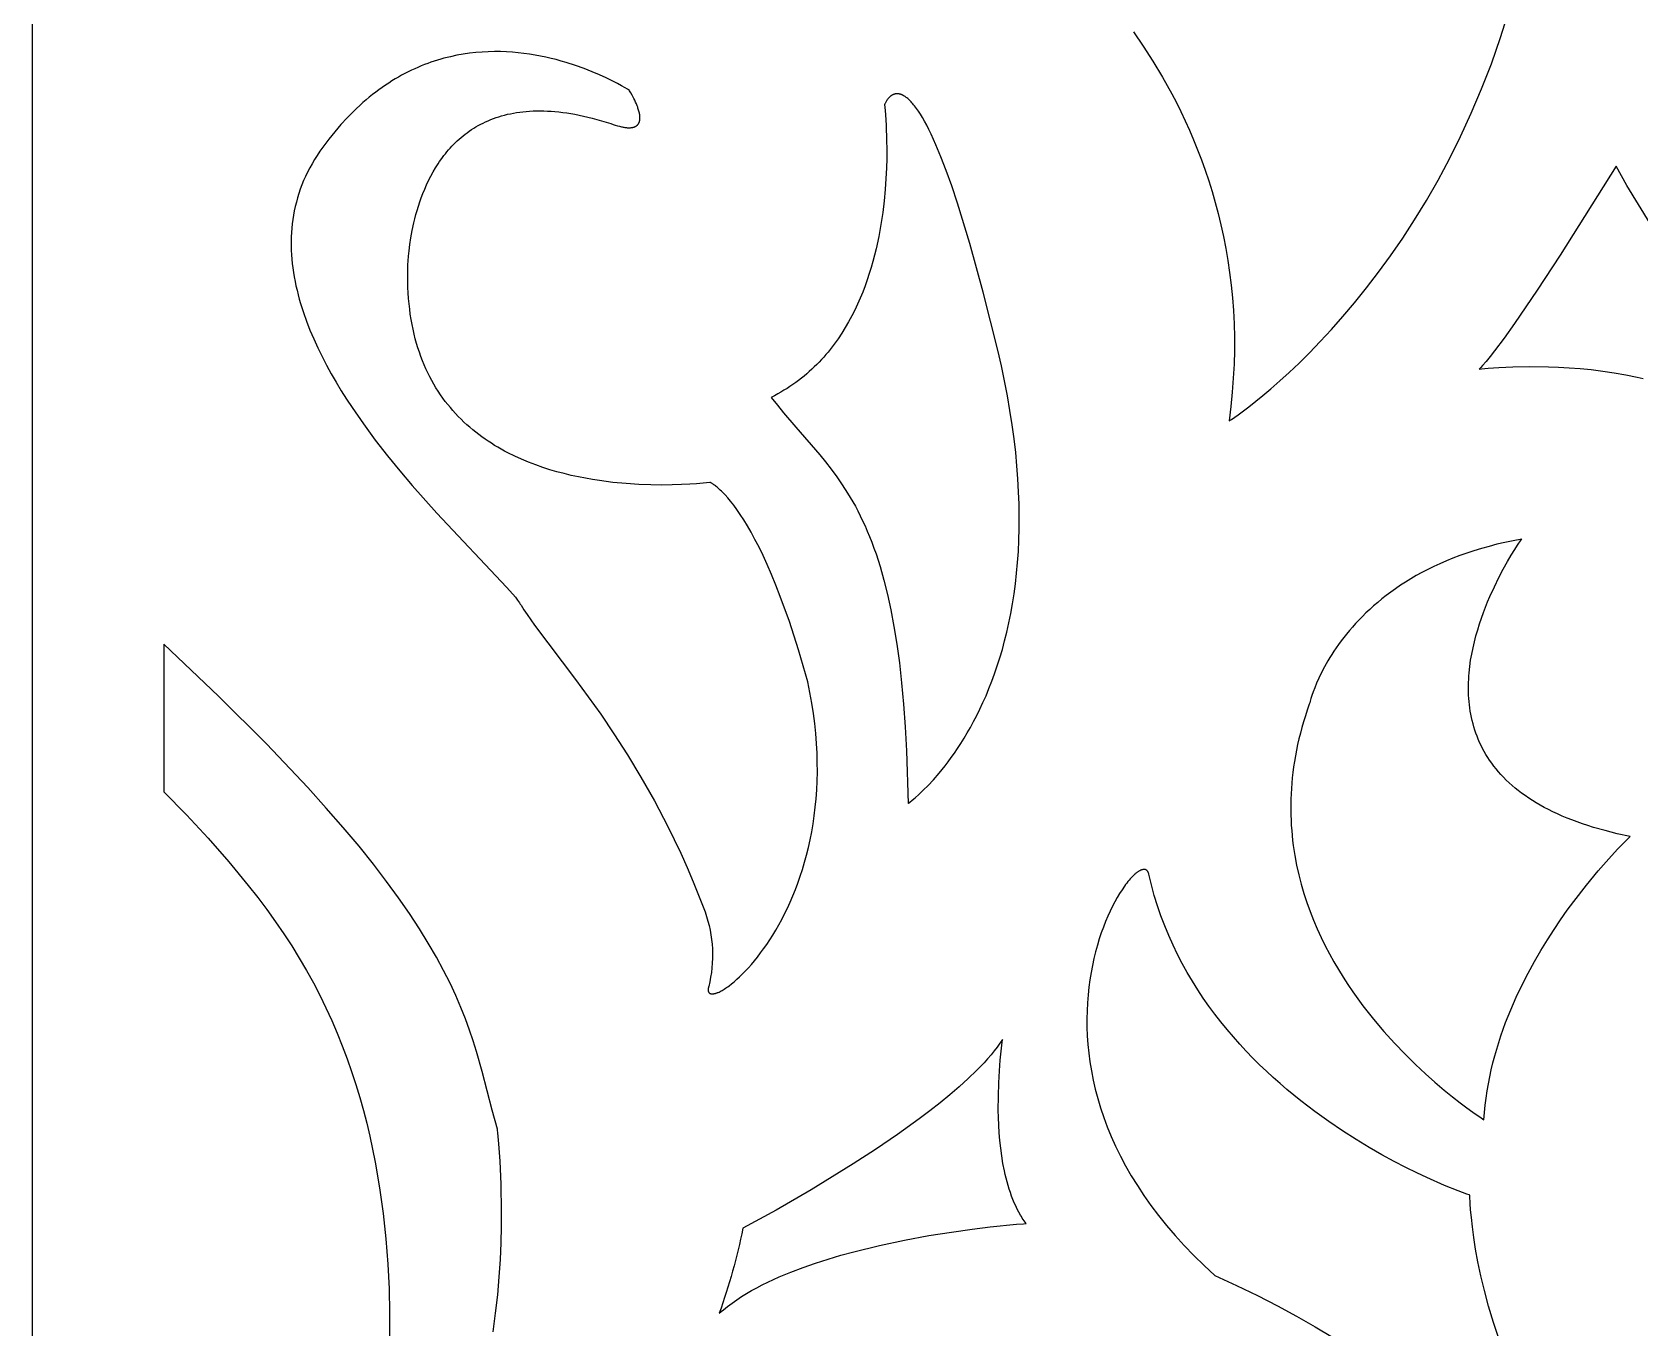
# Model space of a CAD drawing. Extents: x -3008 to 184, y 2842 to 4842.
# Drawn here: x -1815.6 to -1571.3, y 3280.5 to 3477.4 of the extents above; entities that cross this region are included whole.
import ezdxf

# ---------------------------------------------------------------- set-up
doc = ezdxf.new("R2010")
doc.units = 0
doc.layers.add('DEFAULT', color=7, linetype='CONTINUOUS')
doc.layers.add('LAYER_1', color=7, linetype='CONTINUOUS')

msp = doc.modelspace()

# ---------------------------------------------------------------- linework, layer by layer
at = {"layer": 'DEFAULT'}
msp.add_lwpolyline([(-1815.63, 2841.66), (184.37, 2841.66), (184.37, 4841.66), (-1815.63, 4841.66)], close=True, dxfattribs=at)
at = {"layer": 'LAYER_1'}
for points in [[(-1648.25, 3477.42), (-1646.77, 3475.27), (-1645.3, 3472.99), (-1643.85, 3470.56), (-1642.43, 3468), (-1641.74, 3466.67), (-1641.06, 3465.31), (-1640.4, 3463.91), (-1639.75, 3462.47), (-1639.12, 3461.01), (-1638.51, 3459.51), (-1637.93, 3457.97), (-1637.36, 3456.4), (-1636.82, 3454.8), (-1636.31, 3453.17), (-1635.83, 3451.51), (-1635.38, 3449.81), (-1634.96, 3448.08), (-1634.58, 3446.31), (-1634.23, 3444.52), (-1633.92, 3442.69), (-1633.65, 3440.83), (-1633.42, 3438.94), (-1633.23, 3437.01), (-1633.08, 3435.06), (-1632.98, 3433.07), (-1632.93, 3431.05), (-1632.93, 3429), (-1632.98, 3426.92), (-1633.09, 3424.81), (-1633.25, 3422.67), (-1633.46, 3420.49), (-1633.73, 3418.29), (-1633.38, 3418.52), (-1632.35, 3419.24), (-1630.74, 3420.45), (-1628.61, 3422.15), (-1627.38, 3423.2), (-1626.04, 3424.37), (-1624.61, 3425.67), (-1623.1, 3427.1), (-1621.52, 3428.67), (-1619.87, 3430.36), (-1618.17, 3432.19), (-1616.43, 3434.16), (-1614.65, 3436.26), (-1612.84, 3438.5), (-1611.01, 3440.88), (-1609.18, 3443.4), (-1607.35, 3446.06), (-1605.53, 3448.87), (-1603.73, 3451.81), (-1601.96, 3454.91), (-1600.23, 3458.15), (-1598.54, 3461.53), (-1596.92, 3465.06), (-1595.36, 3468.75), (-1593.87, 3472.58), (-1592.48, 3476.57), (-1591.17, 3480.71)], [(-1569.72, 3448.32), (-1571.53, 3451.18), (-1573.26, 3454.09), (-1574.91, 3457.03), (-1583.43, 3443.49), (-1586.92, 3438.15), (-1590.35, 3433.12), (-1591.93, 3430.89), (-1593.38, 3428.95), (-1594.04, 3428.1), (-1594.65, 3427.35), (-1595.21, 3426.71), (-1595.47, 3426.43), (-1595.71, 3426.18), (-1595.36, 3426.22), (-1594.34, 3426.3), (-1592.74, 3426.41), (-1590.63, 3426.5), (-1588.09, 3426.55), (-1585.2, 3426.52), (-1583.65, 3426.46), (-1582.03, 3426.38), (-1580.38, 3426.25), (-1578.68, 3426.09), (-1576.95, 3425.88), (-1575.2, 3425.63), (-1573.44, 3425.32), (-1571.69, 3424.95), (-1570.81, 3424.75)], [(-1745.59, 3279.86), (-1745.2, 3282.71), (-1744.88, 3285.5), (-1744.64, 3288.23), (-1744.47, 3290.88), (-1744.36, 3293.43), (-1744.3, 3295.87), (-1744.28, 3298.18), (-1744.35, 3302.34), (-1744.52, 3305.8), (-1744.7, 3308.43), (-1744.86, 3310.1), (-1744.91, 3310.53), (-1744.92, 3310.64), (-1744.93, 3310.67), (-1744.93, 3310.68), (-1744.93, 3310.68), (-1745.72, 3313.56), (-1747.23, 3319.42), (-1748.1, 3322.5), (-1748.6, 3324.1), (-1749.15, 3325.74), (-1749.77, 3327.43), (-1750.47, 3329.17), (-1751.25, 3330.98), (-1752.12, 3332.86), (-1753.11, 3334.8), (-1754.2, 3336.83), (-1755.43, 3338.94), (-1756.79, 3341.14), (-1758.29, 3343.43), (-1759.95, 3345.82), (-1761.78, 3348.32), (-1763.78, 3350.93), (-1765.96, 3353.66), (-1768.35, 3356.51), (-1770.93, 3359.48), (-1773.74, 3362.59), (-1780.03, 3369.23), (-1787.3, 3376.48), (-1795.63, 3384.36), (-1795.63, 3361.93), (-1792.2, 3358.44), (-1788.9, 3354.9), (-1785.75, 3351.32), (-1782.78, 3347.7), (-1781.36, 3345.88), (-1779.99, 3344.05), (-1778.67, 3342.21), (-1777.4, 3340.37), (-1776.19, 3338.52), (-1775.03, 3336.66), (-1773.94, 3334.79), (-1772.9, 3332.92), (-1771.92, 3331.03), (-1770.99, 3329.13), (-1770.11, 3327.21), (-1769.28, 3325.28), (-1768.5, 3323.34), (-1767.77, 3321.39), (-1767.09, 3319.43), (-1766.45, 3317.47), (-1765.85, 3315.51), (-1765.3, 3313.54), (-1764.79, 3311.57), (-1764.32, 3309.6), (-1763.89, 3307.63), (-1763.49, 3305.66), (-1762.82, 3301.74), (-1762.28, 3297.84), (-1761.87, 3293.99), (-1761.58, 3290.18), (-1761.4, 3286.44), (-1761.33, 3282.77), (-1761.34, 3279.18)], [(-1592.71, 3278.72), (-1593.57, 3281.29), (-1594.31, 3283.76), (-1594.94, 3286.14), (-1595.47, 3288.39), (-1595.91, 3290.5), (-1596.26, 3292.45), (-1596.54, 3294.24), (-1596.76, 3295.84), (-1596.91, 3297.24), (-1597.02, 3298.42), (-1597.09, 3299.37), (-1597.15, 3300.49), (-1597.15, 3300.64), (-1597.15, 3300.64), (-1597.16, 3300.64), (-1597.18, 3300.65), (-1597.27, 3300.68), (-1597.61, 3300.8), (-1598.92, 3301.29), (-1600.97, 3302.13), (-1603.66, 3303.32), (-1605.21, 3304.05), (-1606.87, 3304.87), (-1608.64, 3305.79), (-1610.5, 3306.8), (-1612.44, 3307.91), (-1614.44, 3309.12), (-1616.49, 3310.43), (-1618.58, 3311.85), (-1620.69, 3313.36), (-1622.81, 3314.98), (-1624.93, 3316.7), (-1625.98, 3317.61), (-1627.03, 3318.54), (-1628.07, 3319.49), (-1629.1, 3320.48), (-1630.11, 3321.49), (-1631.12, 3322.53), (-1632.11, 3323.6), (-1633.08, 3324.69), (-1634.04, 3325.81), (-1634.98, 3326.97), (-1635.89, 3328.15), (-1636.79, 3329.36), (-1637.66, 3330.6), (-1638.5, 3331.86), (-1639.31, 3333.16), (-1640.1, 3334.49), (-1640.85, 3335.84), (-1641.57, 3337.23), (-1642.25, 3338.65), (-1642.9, 3340.09), (-1643.51, 3341.57), (-1644.08, 3343.08), (-1644.61, 3344.62), (-1645.1, 3346.19), (-1645.54, 3347.79), (-1645.93, 3349.42), (-1645.95, 3349.49), (-1645.97, 3349.56), (-1645.99, 3349.62), (-1646.01, 3349.68), (-1646.04, 3349.74), (-1646.07, 3349.79), (-1646.09, 3349.84), (-1646.13, 3349.89), (-1646.16, 3349.93), (-1646.19, 3349.97), (-1646.23, 3350), (-1646.27, 3350.03), (-1646.31, 3350.06), (-1646.35, 3350.08), (-1646.4, 3350.1), (-1646.44, 3350.12), (-1646.49, 3350.13), (-1646.54, 3350.14), (-1646.59, 3350.15), (-1646.64, 3350.15), (-1646.69, 3350.15), (-1646.75, 3350.15), (-1646.81, 3350.14), (-1646.86, 3350.13), (-1646.92, 3350.11), (-1646.98, 3350.1), (-1647.04, 3350.07), (-1647.11, 3350.05), (-1647.17, 3350.02), (-1647.24, 3349.99), (-1647.3, 3349.96), (-1647.37, 3349.92), (-1647.44, 3349.88), (-1647.51, 3349.83), (-1647.58, 3349.79), (-1647.66, 3349.74), (-1647.73, 3349.68), (-1647.8, 3349.62), (-1647.88, 3349.56), (-1647.96, 3349.5), (-1648.11, 3349.36), (-1648.27, 3349.22), (-1648.43, 3349.05), (-1648.6, 3348.88), (-1648.77, 3348.7), (-1648.94, 3348.5), (-1649.11, 3348.29), (-1649.28, 3348.07), (-1649.46, 3347.84), (-1649.64, 3347.59), (-1650, 3347.07), (-1650.36, 3346.51), (-1650.72, 3345.9), (-1651.09, 3345.24), (-1651.45, 3344.55), (-1651.8, 3343.82), (-1652.15, 3343.05), (-1652.5, 3342.24), (-1652.83, 3341.39), (-1653.15, 3340.5), (-1653.45, 3339.58), (-1653.74, 3338.63), (-1654.01, 3337.64), (-1654.27, 3336.62), (-1654.5, 3335.57), (-1654.7, 3334.49), (-1654.89, 3333.38), (-1655.04, 3332.24), (-1655.17, 3331.08), (-1655.26, 3329.89), (-1655.32, 3328.67), (-1655.35, 3327.43), (-1655.34, 3326.17), (-1655.29, 3324.88), (-1655.2, 3323.57), (-1655.06, 3322.24), (-1654.89, 3320.9), (-1654.66, 3319.53), (-1654.39, 3318.15), (-1654.07, 3316.75), (-1653.7, 3315.34), (-1653.27, 3313.91), (-1652.79, 3312.47), (-1652.24, 3311.01), (-1651.64, 3309.55), (-1650.98, 3308.08), (-1650.25, 3306.59), (-1649.46, 3305.1), (-1648.6, 3303.6), (-1647.67, 3302.1), (-1646.67, 3300.59), (-1645.6, 3299.07), (-1644.45, 3297.55), (-1643.23, 3296.04), (-1641.93, 3294.51), (-1640.54, 3292.99), (-1639.08, 3291.47), (-1637.52, 3289.96), (-1635.89, 3288.44), (-1632.59, 3286.92), (-1629.42, 3285.38), (-1626.38, 3283.82), (-1623.47, 3282.25), (-1620.67, 3280.66), (-1618, 3279.06)]]:
    msp.add_lwpolyline(points, dxfattribs=at)
for points in [[(-1712.82, 3332.38), (-1712.84, 3332.31), (-1712.86, 3332.25), (-1712.87, 3332.18), (-1712.88, 3332.12), (-1712.89, 3332.06), (-1712.9, 3332), (-1712.9, 3331.95), (-1712.9, 3331.9), (-1712.9, 3331.84), (-1712.9, 3331.79), (-1712.89, 3331.75), (-1712.89, 3331.7), (-1712.88, 3331.66), (-1712.87, 3331.62), (-1712.85, 3331.58), (-1712.84, 3331.54), (-1712.82, 3331.51), (-1712.8, 3331.48), (-1712.78, 3331.45), (-1712.76, 3331.42), (-1712.73, 3331.39), (-1712.7, 3331.37), (-1712.68, 3331.34), (-1712.64, 3331.32), (-1712.61, 3331.31), (-1712.58, 3331.29), (-1712.54, 3331.28), (-1712.5, 3331.26), (-1712.46, 3331.25), (-1712.42, 3331.25), (-1712.38, 3331.24), (-1712.33, 3331.24), (-1712.28, 3331.24), (-1712.24, 3331.24), (-1712.19, 3331.24), (-1712.13, 3331.24), (-1712.08, 3331.25), (-1712.02, 3331.26), (-1711.97, 3331.27), (-1711.91, 3331.28), (-1711.85, 3331.3), (-1711.79, 3331.31), (-1711.72, 3331.33), (-1711.66, 3331.35), (-1711.59, 3331.38), (-1711.53, 3331.4), (-1711.46, 3331.43), (-1711.39, 3331.46), (-1711.24, 3331.52), (-1711.09, 3331.6), (-1710.94, 3331.68), (-1710.78, 3331.76), (-1710.61, 3331.86), (-1710.44, 3331.96), (-1710.27, 3332.08), (-1710.09, 3332.2), (-1709.91, 3332.33), (-1709.72, 3332.46), (-1709.34, 3332.76), (-1708.94, 3333.09), (-1708.53, 3333.45), (-1708.11, 3333.84), (-1707.67, 3334.26), (-1707.23, 3334.72), (-1706.78, 3335.2), (-1706.33, 3335.72), (-1705.86, 3336.26), (-1705.4, 3336.84), (-1704.93, 3337.45), (-1704.47, 3338.09), (-1704, 3338.76), (-1703.53, 3339.46), (-1703.07, 3340.18), (-1702.61, 3340.94), (-1702.16, 3341.73), (-1701.72, 3342.55), (-1701.28, 3343.4), (-1700.85, 3344.28), (-1700.44, 3345.18), (-1700.03, 3346.12), (-1699.64, 3347.08), (-1699.27, 3348.08), (-1698.91, 3349.1), (-1698.56, 3350.15), (-1698.24, 3351.23), (-1697.94, 3352.34), (-1697.66, 3353.48), (-1697.4, 3354.64), (-1697.16, 3355.84), (-1696.95, 3357.06), (-1696.77, 3358.31), (-1696.62, 3359.59), (-1696.49, 3360.89), (-1696.4, 3362.22), (-1696.33, 3363.58), (-1696.3, 3364.97), (-1696.31, 3366.38), (-1696.35, 3367.82), (-1696.43, 3369.29), (-1696.55, 3370.78), (-1696.71, 3372.31), (-1696.9, 3373.85), (-1697.14, 3375.43), (-1697.43, 3377.03), (-1697.76, 3378.65), (-1699.17, 3383.52), (-1700.56, 3387.83), (-1701.93, 3391.64), (-1702.6, 3393.36), (-1703.26, 3394.96), (-1703.91, 3396.46), (-1704.55, 3397.84), (-1705.17, 3399.12), (-1705.78, 3400.3), (-1706.37, 3401.38), (-1706.94, 3402.38), (-1707.49, 3403.28), (-1708.03, 3404.1), (-1708.54, 3404.84), (-1709.02, 3405.5), (-1709.49, 3406.09), (-1709.92, 3406.61), (-1710.33, 3407.06), (-1710.52, 3407.27), (-1710.71, 3407.46), (-1710.89, 3407.64), (-1711.06, 3407.8), (-1711.22, 3407.95), (-1711.38, 3408.08), (-1711.53, 3408.21), (-1711.66, 3408.32), (-1711.79, 3408.42), (-1711.92, 3408.52), (-1712.03, 3408.6), (-1712.13, 3408.67), (-1712.23, 3408.73), (-1712.31, 3408.79), (-1712.39, 3408.83), (-1712.46, 3408.87), (-1712.51, 3408.9), (-1712.56, 3408.92), (-1712.6, 3408.94), (-1712.62, 3408.95), (-1712.64, 3408.96), (-1712.64, 3408.96), (-1713.17, 3408.9), (-1714.65, 3408.76), (-1715.7, 3408.69), (-1716.94, 3408.62), (-1718.36, 3408.58), (-1719.92, 3408.56), (-1721.62, 3408.58), (-1723.44, 3408.65), (-1725.36, 3408.77), (-1727.36, 3408.96), (-1729.43, 3409.23), (-1730.49, 3409.39), (-1731.55, 3409.58), (-1732.62, 3409.79), (-1733.7, 3410.03), (-1734.79, 3410.29), (-1735.87, 3410.58), (-1736.95, 3410.89), (-1738.03, 3411.24), (-1739.11, 3411.62), (-1740.18, 3412.03), (-1741.24, 3412.47), (-1742.29, 3412.95), (-1743.32, 3413.46), (-1743.84, 3413.73), (-1744.34, 3414.01), (-1744.85, 3414.29), (-1745.35, 3414.59), (-1745.84, 3414.9), (-1746.33, 3415.22), (-1746.81, 3415.55), (-1747.29, 3415.88), (-1747.76, 3416.23), (-1748.23, 3416.59), (-1748.68, 3416.96), (-1749.14, 3417.34), (-1749.58, 3417.73), (-1750.02, 3418.13), (-1750.45, 3418.55), (-1750.87, 3418.97), (-1751.28, 3419.41), (-1751.69, 3419.86), (-1752.08, 3420.32), (-1752.47, 3420.79), (-1752.85, 3421.27), (-1753.21, 3421.77), (-1753.57, 3422.28), (-1753.92, 3422.8), (-1754.26, 3423.33), (-1754.59, 3423.88), (-1754.9, 3424.44), (-1755.21, 3425.01), (-1755.5, 3425.6), (-1755.78, 3426.2), (-1756.05, 3426.81), (-1756.31, 3427.44), (-1756.56, 3428.08), (-1756.79, 3428.73), (-1757.01, 3429.4), (-1757.22, 3430.09), (-1757.41, 3430.78), (-1757.59, 3431.5), (-1757.75, 3432.22), (-1757.9, 3432.97), (-1758.04, 3433.72), (-1758.16, 3434.5), (-1758.26, 3435.29), (-1758.35, 3436.09), (-1758.43, 3436.91), (-1758.49, 3437.74), (-1758.53, 3438.59), (-1758.56, 3439.46), (-1758.56, 3440.34), (-1758.56, 3441.24), (-1758.55, 3441.6), (-1758.53, 3442.03), (-1758.5, 3442.61), (-1758.44, 3443.32), (-1758.35, 3444.16), (-1758.23, 3445.1), (-1758.07, 3446.13), (-1757.87, 3447.24), (-1757.61, 3448.42), (-1757.47, 3449.03), (-1757.3, 3449.66), (-1757.12, 3450.29), (-1756.93, 3450.93), (-1756.72, 3451.57), (-1756.49, 3452.22), (-1756.24, 3452.88), (-1755.97, 3453.53), (-1755.69, 3454.19), (-1755.38, 3454.84), (-1755.05, 3455.49), (-1754.7, 3456.13), (-1754.33, 3456.76), (-1753.93, 3457.39), (-1753.72, 3457.7), (-1753.51, 3458), (-1753.29, 3458.31), (-1753.07, 3458.61), (-1752.83, 3458.9), (-1752.6, 3459.2), (-1752.35, 3459.48), (-1752.1, 3459.77), (-1751.84, 3460.05), (-1751.58, 3460.32), (-1751.3, 3460.59), (-1751.03, 3460.86), (-1750.74, 3461.12), (-1750.45, 3461.37), (-1750.15, 3461.62), (-1749.84, 3461.87), (-1749.52, 3462.1), (-1749.2, 3462.33), (-1748.87, 3462.56), (-1748.53, 3462.77), (-1748.19, 3462.98), (-1747.83, 3463.19), (-1747.47, 3463.38), (-1747.1, 3463.57), (-1746.73, 3463.75), (-1746.34, 3463.92), (-1745.95, 3464.09), (-1745.54, 3464.24), (-1745.13, 3464.39), (-1744.71, 3464.53), (-1744.28, 3464.66), (-1743.85, 3464.78), (-1743.4, 3464.89), (-1742.95, 3464.99), (-1742.48, 3465.08), (-1742.01, 3465.16), (-1741.53, 3465.23), (-1741.04, 3465.29), (-1740.54, 3465.34), (-1740.03, 3465.37), (-1739.51, 3465.4), (-1738.98, 3465.42), (-1738.44, 3465.42), (-1737.89, 3465.41), (-1737.33, 3465.39), (-1736.76, 3465.36), (-1736.19, 3465.31), (-1735.6, 3465.25), (-1735, 3465.18), (-1734.39, 3465.1), (-1733.77, 3465), (-1733.14, 3464.89), (-1732.5, 3464.76), (-1731.85, 3464.62), (-1730.51, 3464.3), (-1729.13, 3463.92), (-1727.71, 3463.48), (-1727.35, 3463.35), (-1727.01, 3463.24), (-1726.68, 3463.15), (-1726.38, 3463.07), (-1726.09, 3463), (-1725.95, 3462.97), (-1725.82, 3462.94), (-1725.69, 3462.92), (-1725.56, 3462.9), (-1725.44, 3462.89), (-1725.32, 3462.87), (-1725.21, 3462.86), (-1725.1, 3462.86), (-1724.99, 3462.85), (-1724.89, 3462.85), (-1724.79, 3462.86), (-1724.69, 3462.86), (-1724.6, 3462.87), (-1724.51, 3462.88), (-1724.47, 3462.89), (-1724.43, 3462.89), (-1724.39, 3462.9), (-1724.35, 3462.91), (-1724.31, 3462.92), (-1724.27, 3462.93), (-1724.23, 3462.94), (-1724.2, 3462.95), (-1724.16, 3462.96), (-1724.13, 3462.97), (-1724.09, 3462.98), (-1724.06, 3463), (-1724.03, 3463.01), (-1723.99, 3463.03), (-1723.96, 3463.04), (-1723.93, 3463.06), (-1723.9, 3463.07), (-1723.87, 3463.09), (-1723.85, 3463.11), (-1723.82, 3463.12), (-1723.79, 3463.14), (-1723.77, 3463.16), (-1723.74, 3463.18), (-1723.72, 3463.2), (-1723.69, 3463.22), (-1723.67, 3463.24), (-1723.65, 3463.26), (-1723.63, 3463.28), (-1723.61, 3463.31), (-1723.59, 3463.33), (-1723.57, 3463.35), (-1723.55, 3463.37), (-1723.53, 3463.4), (-1723.51, 3463.42), (-1723.5, 3463.45), (-1723.48, 3463.47), (-1723.46, 3463.5), (-1723.45, 3463.53), (-1723.43, 3463.55), (-1723.42, 3463.58), (-1723.41, 3463.61), (-1723.4, 3463.63), (-1723.38, 3463.66), (-1723.37, 3463.69), (-1723.36, 3463.72), (-1723.35, 3463.75), (-1723.34, 3463.78), (-1723.33, 3463.81), (-1723.33, 3463.84), (-1723.32, 3463.87), (-1723.31, 3463.9), (-1723.3, 3463.93), (-1723.3, 3463.96), (-1723.29, 3464), (-1723.28, 3464.06), (-1723.28, 3464.13), (-1723.27, 3464.2), (-1723.27, 3464.26), (-1723.27, 3464.33), (-1723.27, 3464.4), (-1723.27, 3464.47), (-1723.27, 3464.55), (-1723.28, 3464.62), (-1723.28, 3464.69), (-1723.29, 3464.77), (-1723.3, 3464.84), (-1723.32, 3464.92), (-1723.34, 3465.07), (-1723.38, 3465.22), (-1723.42, 3465.38), (-1723.46, 3465.53), (-1723.51, 3465.69), (-1723.56, 3465.85), (-1723.61, 3466), (-1723.67, 3466.16), (-1723.79, 3466.46), (-1723.92, 3466.76), (-1724.05, 3467.05), (-1724.18, 3467.32), (-1724.43, 3467.79), (-1724.64, 3468.17), (-1724.83, 3468.48), (-1724.84, 3468.5), (-1725.15, 3468.7), (-1725.53, 3468.92), (-1726.05, 3469.22), (-1726.7, 3469.58), (-1727.48, 3469.98), (-1728.39, 3470.42), (-1729.4, 3470.89), (-1730.53, 3471.37), (-1731.75, 3471.85), (-1733.08, 3472.33), (-1734.49, 3472.78), (-1735.22, 3472.99), (-1735.98, 3473.2), (-1736.76, 3473.39), (-1737.55, 3473.58), (-1738.36, 3473.74), (-1739.19, 3473.9), (-1740.03, 3474.03), (-1740.89, 3474.15), (-1741.76, 3474.25), (-1742.65, 3474.33), (-1743.55, 3474.39), (-1744.46, 3474.42), (-1745.38, 3474.43), (-1746.31, 3474.41), (-1747.25, 3474.36), (-1748.2, 3474.28), (-1749.16, 3474.18), (-1750.13, 3474.04), (-1751.1, 3473.86), (-1752.07, 3473.65), (-1753.05, 3473.41), (-1753.54, 3473.27), (-1754.04, 3473.12), (-1754.53, 3472.97), (-1755.02, 3472.8), (-1755.52, 3472.62), (-1756.01, 3472.44), (-1756.51, 3472.24), (-1757, 3472.03), (-1757.5, 3471.81), (-1757.99, 3471.58), (-1758.49, 3471.34), (-1758.98, 3471.09), (-1759.48, 3470.82), (-1759.97, 3470.55), (-1760.47, 3470.26), (-1760.96, 3469.96), (-1761.45, 3469.64), (-1761.95, 3469.32), (-1762.44, 3468.98), (-1762.93, 3468.63), (-1763.42, 3468.26), (-1763.9, 3467.89), (-1764.39, 3467.49), (-1764.88, 3467.09), (-1765.36, 3466.67), (-1765.84, 3466.24), (-1766.32, 3465.79), (-1766.8, 3465.33), (-1767.75, 3464.37), (-1768.7, 3463.34), (-1769.63, 3462.25), (-1770.56, 3461.11), (-1771.47, 3459.89), (-1771.91, 3459.27), (-1772.33, 3458.64), (-1772.73, 3458.01), (-1773.1, 3457.38), (-1773.45, 3456.74), (-1773.78, 3456.1), (-1774.08, 3455.46), (-1774.37, 3454.82), (-1774.63, 3454.17), (-1774.88, 3453.52), (-1775.1, 3452.87), (-1775.3, 3452.22), (-1775.48, 3451.56), (-1775.65, 3450.9), (-1775.79, 3450.24), (-1775.91, 3449.58), (-1776.02, 3448.91), (-1776.1, 3448.25), (-1776.17, 3447.58), (-1776.22, 3446.91), (-1776.25, 3446.25), (-1776.27, 3445.58), (-1776.27, 3444.9), (-1776.25, 3444.23), (-1776.21, 3443.56), (-1776.16, 3442.88), (-1776.1, 3442.21), (-1776.02, 3441.54), (-1775.92, 3440.86), (-1775.81, 3440.18), (-1775.68, 3439.51), (-1775.54, 3438.83), (-1775.38, 3438.16), (-1775.21, 3437.48), (-1775.03, 3436.81), (-1774.84, 3436.13), (-1774.41, 3434.78), (-1773.93, 3433.44), (-1773.41, 3432.1), (-1772.84, 3430.76), (-1772.23, 3429.43), (-1771.58, 3428.11), (-1770.9, 3426.79), (-1770.18, 3425.48), (-1769.43, 3424.18), (-1768.65, 3422.89), (-1767.84, 3421.61), (-1767.01, 3420.34), (-1765.28, 3417.84), (-1763.48, 3415.4), (-1761.64, 3413.02), (-1759.76, 3410.71), (-1757.87, 3408.48), (-1754.14, 3404.28), (-1743.54, 3393.05), (-1742.6, 3391.98), (-1742.2, 3391.5), (-1741.86, 3391.07), (-1741.71, 3390.86), (-1741.57, 3390.67), (-1741.45, 3390.48), (-1741.34, 3390.31), (-1740.91, 3389.62), (-1740.42, 3388.88), (-1739.28, 3387.28), (-1733.05, 3379.02), (-1729.23, 3373.72), (-1727.22, 3370.76), (-1725.18, 3367.58), (-1723.12, 3364.18), (-1721.06, 3360.55), (-1719.04, 3356.69), (-1718.04, 3354.68), (-1717.07, 3352.6), (-1716.11, 3350.46), (-1715.17, 3348.26), (-1714.25, 3346), (-1713.36, 3343.68, -0.147203)], [(-1711.21, 3282.7), (-1710.9, 3282.97), (-1710.59, 3283.23), (-1709.94, 3283.75), (-1709.26, 3284.26), (-1708.56, 3284.75), (-1707.83, 3285.23), (-1707.07, 3285.69), (-1706.3, 3286.14), (-1705.5, 3286.58), (-1704.68, 3287.01), (-1703.84, 3287.43), (-1702.99, 3287.83), (-1702.11, 3288.22), (-1700.32, 3288.97), (-1698.48, 3289.67), (-1696.59, 3290.33), (-1694.67, 3290.95), (-1692.73, 3291.52), (-1690.78, 3292.06), (-1686.88, 3293.01), (-1683.05, 3293.82), (-1679.38, 3294.5), (-1675.93, 3295.05), (-1672.8, 3295.48), (-1670.05, 3295.82), (-1666.06, 3296.22), (-1664.96, 3296.31), (-1664.68, 3296.33), (-1664.61, 3296.33), (-1664.59, 3296.33), (-1664.58, 3296.33), (-1664.58, 3296.33), (-1664.73, 3296.54), (-1664.88, 3296.74), (-1665.02, 3296.96), (-1665.16, 3297.17), (-1665.3, 3297.39), (-1665.43, 3297.61), (-1665.69, 3298.07), (-1665.93, 3298.53), (-1666.16, 3299.01), (-1666.38, 3299.5), (-1666.59, 3300.01), (-1666.79, 3300.52), (-1666.97, 3301.04), (-1667.15, 3301.57), (-1667.31, 3302.11), (-1667.46, 3302.66), (-1667.61, 3303.21), (-1667.74, 3303.77), (-1667.87, 3304.34), (-1668.09, 3305.48), (-1668.27, 3306.64), (-1668.43, 3307.8), (-1668.55, 3308.97), (-1668.65, 3310.13), (-1668.72, 3311.29), (-1668.77, 3312.43), (-1668.8, 3313.55), (-1668.79, 3315.71), (-1668.74, 3317.73), (-1668.64, 3319.55), (-1668.52, 3321.15), (-1668.28, 3323.46), (-1668.17, 3324.31), (-1668.36, 3324.02), (-1668.56, 3323.74), (-1668.98, 3323.15), (-1669.43, 3322.57), (-1669.91, 3321.98), (-1670.42, 3321.38), (-1670.97, 3320.78), (-1671.53, 3320.18), (-1672.13, 3319.58), (-1673.39, 3318.36), (-1674.74, 3317.13), (-1676.17, 3315.91), (-1677.66, 3314.68), (-1679.22, 3313.46), (-1680.82, 3312.25), (-1684.12, 3309.87), (-1687.49, 3307.57), (-1690.85, 3305.39), (-1697.22, 3301.48), (-1702.57, 3298.38), (-1707.62, 3295.62, -0.036086)]]:
    msp.add_lwpolyline(points, format="xyb", close=True, dxfattribs=at)
for points in [[(-1703.32, 3421.87), (-1702.38, 3420.69), (-1701.44, 3419.55), (-1699.57, 3417.37), (-1695.93, 3413.14), (-1695.05, 3412.06), (-1694.19, 3410.95), (-1693.34, 3409.8), (-1692.51, 3408.6), (-1691.7, 3407.34), (-1691.31, 3406.69), (-1690.92, 3406.02), (-1690.53, 3405.33), (-1690.16, 3404.62), (-1689.78, 3403.89), (-1689.42, 3403.13), (-1689.06, 3402.36), (-1688.71, 3401.55), (-1688.37, 3400.73), (-1688.03, 3399.87), (-1687.7, 3398.99), (-1687.38, 3398.08), (-1687.07, 3397.13), (-1686.77, 3396.16), (-1686.18, 3394.11), (-1685.64, 3391.92), (-1685.13, 3389.57), (-1684.66, 3387.07), (-1684.23, 3384.4), (-1683.84, 3381.55), (-1683.5, 3378.51), (-1683.2, 3375.28), (-1682.96, 3371.84), (-1682.76, 3368.18), (-1682.52, 3360.18), (-1682.44, 3360.23), (-1682.23, 3360.39), (-1681.89, 3360.67), (-1681.43, 3361.05), (-1680.87, 3361.55), (-1680.21, 3362.17), (-1679.48, 3362.91), (-1678.67, 3363.78), (-1677.81, 3364.77), (-1677.36, 3365.32), (-1676.9, 3365.89), (-1676.43, 3366.51), (-1675.95, 3367.15), (-1675.47, 3367.83), (-1674.99, 3368.54), (-1674.5, 3369.29), (-1674.01, 3370.07), (-1673.52, 3370.89), (-1673.03, 3371.74), (-1672.55, 3372.63), (-1672.07, 3373.55), (-1671.59, 3374.52), (-1671.13, 3375.51), (-1670.67, 3376.55), (-1670.22, 3377.62), (-1669.79, 3378.74), (-1669.36, 3379.89), (-1668.96, 3381.07), (-1668.57, 3382.3), (-1668.19, 3383.57), (-1667.84, 3384.88), (-1667.51, 3386.22), (-1667.19, 3387.61), (-1666.91, 3389.04), (-1666.64, 3390.51), (-1666.41, 3392.02), (-1666.2, 3393.57), (-1666.02, 3395.16), (-1665.87, 3396.8), (-1665.75, 3398.48), (-1665.67, 3400.2), (-1665.63, 3401.97), (-1665.61, 3403.78), (-1665.64, 3405.63), (-1665.71, 3407.53), (-1665.82, 3409.48), (-1665.97, 3411.47), (-1666.16, 3413.5), (-1666.41, 3415.58), (-1666.69, 3417.71), (-1667.03, 3419.88), (-1667.41, 3422.1), (-1667.85, 3424.37), (-1668.34, 3426.68), (-1668.89, 3429.05), (-1671.09, 3437.86), (-1673.13, 3445.27), (-1675, 3451.4), (-1675.88, 3454.02), (-1676.72, 3456.36), (-1677.52, 3458.44), (-1678.28, 3460.27), (-1679.01, 3461.86), (-1679.35, 3462.57), (-1679.69, 3463.23), (-1680.02, 3463.84), (-1680.34, 3464.4), (-1680.65, 3464.91), (-1680.95, 3465.37), (-1681.24, 3465.79), (-1681.39, 3465.98), (-1681.53, 3466.17), (-1681.67, 3466.34), (-1681.8, 3466.5), (-1681.94, 3466.66), (-1682.07, 3466.8), (-1682.2, 3466.93), (-1682.32, 3467.06), (-1682.45, 3467.17), (-1682.57, 3467.28), (-1682.69, 3467.38), (-1682.81, 3467.47), (-1682.87, 3467.51), (-1682.92, 3467.55), (-1682.98, 3467.59), (-1683.04, 3467.63), (-1683.09, 3467.66), (-1683.15, 3467.7), (-1683.21, 3467.73), (-1683.26, 3467.76), (-1683.31, 3467.79), (-1683.37, 3467.81), (-1683.42, 3467.83), (-1683.47, 3467.86), (-1683.52, 3467.88), (-1683.57, 3467.9), (-1683.63, 3467.91), (-1683.68, 3467.93), (-1683.72, 3467.94), (-1683.77, 3467.96), (-1683.82, 3467.97), (-1683.87, 3467.98), (-1683.92, 3467.99), (-1683.96, 3467.99), (-1684.01, 3468), (-1684.06, 3468), (-1684.1, 3468.01), (-1684.15, 3468.01), (-1684.19, 3468.01), (-1684.23, 3468.01), (-1684.28, 3468), (-1684.32, 3468), (-1684.36, 3468), (-1684.4, 3467.99), (-1684.45, 3467.98), (-1684.49, 3467.98), (-1684.53, 3467.97), (-1684.57, 3467.96), (-1684.6, 3467.95), (-1684.64, 3467.94), (-1684.68, 3467.92), (-1684.72, 3467.91), (-1684.76, 3467.89), (-1684.79, 3467.88), (-1684.83, 3467.86), (-1684.86, 3467.85), (-1684.9, 3467.83), (-1684.93, 3467.81), (-1684.97, 3467.79), (-1685, 3467.77), (-1685.03, 3467.75), (-1685.06, 3467.73), (-1685.1, 3467.71), (-1685.13, 3467.69), (-1685.16, 3467.66), (-1685.19, 3467.64), (-1685.22, 3467.61), (-1685.25, 3467.59), (-1685.3, 3467.54), (-1685.36, 3467.49), (-1685.41, 3467.44), (-1685.46, 3467.38), (-1685.51, 3467.33), (-1685.56, 3467.27), (-1685.6, 3467.22), (-1685.65, 3467.16), (-1685.69, 3467.11), (-1685.73, 3467.05), (-1685.76, 3467), (-1685.8, 3466.94), (-1685.86, 3466.84), (-1685.92, 3466.74), (-1685.97, 3466.65), (-1686.01, 3466.56), (-1686.04, 3466.49), (-1686.07, 3466.43), (-1686.09, 3466.39), (-1686.1, 3466.35), (-1686.06, 3465.97), (-1685.96, 3464.88), (-1685.85, 3463.17), (-1685.77, 3460.91), (-1685.75, 3459.61), (-1685.76, 3458.2), (-1685.8, 3456.7), (-1685.88, 3455.12), (-1685.99, 3453.46), (-1686.15, 3451.74), (-1686.37, 3449.96), (-1686.64, 3448.15), (-1686.98, 3446.3), (-1687.38, 3444.43), (-1687.61, 3443.49), (-1687.86, 3442.55), (-1688.13, 3441.61), (-1688.41, 3440.68), (-1688.72, 3439.74), (-1689.06, 3438.81), (-1689.41, 3437.88), (-1689.79, 3436.96), (-1690.19, 3436.04), (-1690.62, 3435.14), (-1691.07, 3434.25), (-1691.55, 3433.36), (-1692.06, 3432.49), (-1692.59, 3431.64), (-1693.15, 3430.8), (-1693.74, 3429.97), (-1694.36, 3429.17), (-1694.68, 3428.77), (-1695.01, 3428.38), (-1695.34, 3428), (-1695.69, 3427.62), (-1696.04, 3427.24), (-1696.4, 3426.87), (-1696.77, 3426.51), (-1697.14, 3426.15), (-1697.53, 3425.8), (-1697.92, 3425.46), (-1698.32, 3425.12), (-1698.73, 3424.79), (-1699.15, 3424.46), (-1699.58, 3424.15), (-1700.01, 3423.84), (-1700.46, 3423.53), (-1700.91, 3423.24), (-1701.38, 3422.95), (-1701.85, 3422.67), (-1702.33, 3422.4), (-1702.82, 3422.13)], [(-1595, 3312.11), (-1594.92, 3313.22), (-1594.81, 3314.32), (-1594.67, 3315.41), (-1594.51, 3316.5), (-1594.33, 3317.58), (-1594.12, 3318.65), (-1593.88, 3319.71), (-1593.63, 3320.76), (-1593.35, 3321.8), (-1593.06, 3322.84), (-1592.74, 3323.86), (-1592.41, 3324.88), (-1592.06, 3325.88), (-1591.7, 3326.87), (-1590.92, 3328.83), (-1590.08, 3330.73), (-1589.2, 3332.59), (-1588.28, 3334.39), (-1587.33, 3336.14), (-1586.35, 3337.83), (-1585.36, 3339.45), (-1584.35, 3341.02), (-1583.34, 3342.51), (-1582.33, 3343.94), (-1581.34, 3345.3), (-1579.42, 3347.78), (-1577.63, 3349.94), (-1576.03, 3351.76), (-1574.69, 3353.21), (-1573.66, 3354.28), (-1572.99, 3354.93), (-1572.82, 3355.1), (-1572.77, 3355.14), (-1572.76, 3355.15), (-1572.76, 3355.16), (-1572.76, 3355.16), (-1574.73, 3355.58), (-1576.59, 3356.04), (-1578.36, 3356.54), (-1579.21, 3356.81), (-1580.04, 3357.08), (-1580.84, 3357.36), (-1581.62, 3357.66), (-1582.37, 3357.95), (-1583.11, 3358.26), (-1583.82, 3358.58), (-1584.51, 3358.9), (-1585.18, 3359.23), (-1585.83, 3359.57), (-1586.45, 3359.92), (-1587.06, 3360.27), (-1587.64, 3360.63), (-1588.2, 3360.99), (-1588.75, 3361.37), (-1589.27, 3361.75), (-1589.78, 3362.13), (-1590.26, 3362.52), (-1590.73, 3362.92), (-1591.18, 3363.32), (-1591.61, 3363.73), (-1592.02, 3364.15), (-1592.42, 3364.57), (-1592.79, 3364.99), (-1593.15, 3365.42), (-1593.49, 3365.85), (-1593.82, 3366.29), (-1594.13, 3366.73), (-1594.42, 3367.17), (-1594.7, 3367.62), (-1594.96, 3368.08), (-1595.21, 3368.53), (-1595.44, 3368.99), (-1595.66, 3369.45), (-1595.86, 3369.92), (-1596.05, 3370.39), (-1596.22, 3370.86), (-1596.38, 3371.33), (-1596.53, 3371.8), (-1596.66, 3372.28), (-1596.79, 3372.76), (-1596.89, 3373.24), (-1596.99, 3373.72), (-1597.07, 3374.2), (-1597.15, 3374.69), (-1597.21, 3375.17), (-1597.26, 3375.66), (-1597.3, 3376.14), (-1597.33, 3376.63), (-1597.34, 3377.11), (-1597.35, 3377.6), (-1597.35, 3378.08), (-1597.34, 3378.57), (-1597.32, 3379.05), (-1597.29, 3379.54), (-1597.25, 3380.02), (-1597.15, 3380.98), (-1597.02, 3381.94), (-1596.85, 3382.88), (-1596.66, 3383.82), (-1596.45, 3384.75), (-1596.21, 3385.66), (-1595.95, 3386.57), (-1595.68, 3387.45), (-1595.39, 3388.32), (-1595.08, 3389.17), (-1594.76, 3390), (-1594.44, 3390.81), (-1594.1, 3391.6), (-1593.42, 3393.11), (-1592.73, 3394.5), (-1592.06, 3395.77), (-1591.42, 3396.92), (-1590.84, 3397.92), (-1590.31, 3398.76), (-1589.88, 3399.44), (-1589.33, 3400.25), (-1589.26, 3400.35), (-1590.55, 3400.1), (-1591.81, 3399.84), (-1593.04, 3399.55), (-1594.23, 3399.24), (-1595.39, 3398.91), (-1596.52, 3398.57), (-1597.61, 3398.21), (-1598.68, 3397.83), (-1599.71, 3397.44), (-1600.71, 3397.03), (-1601.68, 3396.6), (-1602.63, 3396.17), (-1603.54, 3395.72), (-1604.42, 3395.26), (-1605.28, 3394.79), (-1606.1, 3394.31), (-1606.9, 3393.82), (-1607.68, 3393.32), (-1608.42, 3392.81), (-1609.14, 3392.3), (-1609.84, 3391.78), (-1610.5, 3391.26), (-1611.15, 3390.73), (-1611.77, 3390.2), (-1612.36, 3389.67), (-1612.93, 3389.13), (-1613.48, 3388.59), (-1614.01, 3388.05), (-1614.51, 3387.52), (-1614.99, 3386.98), (-1615.45, 3386.45), (-1615.89, 3385.91), (-1616.31, 3385.39), (-1616.71, 3384.86), (-1617.09, 3384.35), (-1617.45, 3383.83), (-1617.79, 3383.33), (-1618.11, 3382.83), (-1618.41, 3382.34), (-1618.7, 3381.86), (-1619.23, 3380.94), (-1619.69, 3380.05), (-1620.09, 3379.23), (-1620.43, 3378.46), (-1620.72, 3377.76), (-1620.96, 3377.13), (-1621.15, 3376.58), (-1621.3, 3376.12), (-1621.41, 3375.74), (-1621.48, 3375.47), (-1621.54, 3375.26), (-1621.54, 3375.24), (-1621.85, 3374.35), (-1622.14, 3373.47), (-1622.41, 3372.59), (-1622.66, 3371.72), (-1622.9, 3370.85), (-1623.11, 3369.98), (-1623.31, 3369.12), (-1623.49, 3368.27), (-1623.65, 3367.42), (-1623.79, 3366.57), (-1623.92, 3365.73), (-1624.03, 3364.9), (-1624.13, 3364.07), (-1624.2, 3363.25), (-1624.27, 3362.43), (-1624.31, 3361.61), (-1624.34, 3360.81), (-1624.36, 3360), (-1624.36, 3359.21), (-1624.35, 3358.41), (-1624.32, 3357.63), (-1624.28, 3356.84), (-1624.22, 3356.07), (-1624.15, 3355.3), (-1624.07, 3354.53), (-1623.97, 3353.77), (-1623.74, 3352.27), (-1623.47, 3350.79), (-1623.14, 3349.34), (-1622.77, 3347.91), (-1622.36, 3346.5), (-1621.91, 3345.11), (-1621.42, 3343.75), (-1620.9, 3342.42), (-1620.34, 3341.11), (-1619.75, 3339.82), (-1619.13, 3338.56), (-1618.48, 3337.33), (-1617.81, 3336.12), (-1617.12, 3334.93), (-1616.4, 3333.78), (-1615.67, 3332.65), (-1614.92, 3331.54), (-1614.16, 3330.47), (-1613.38, 3329.42), (-1612.59, 3328.4), (-1611.8, 3327.41), (-1610.2, 3325.51), (-1608.59, 3323.73), (-1606.99, 3322.06), (-1605.42, 3320.52), (-1603.9, 3319.1), (-1602.44, 3317.8), (-1601.06, 3316.63), (-1599.78, 3315.59), (-1598.61, 3314.68), (-1597.58, 3313.91), (-1596.7, 3313.27), (-1595.44, 3312.41)]]:
    msp.add_lwpolyline(points, close=True, dxfattribs=at)

doc.saveas('drawing.dxf')
